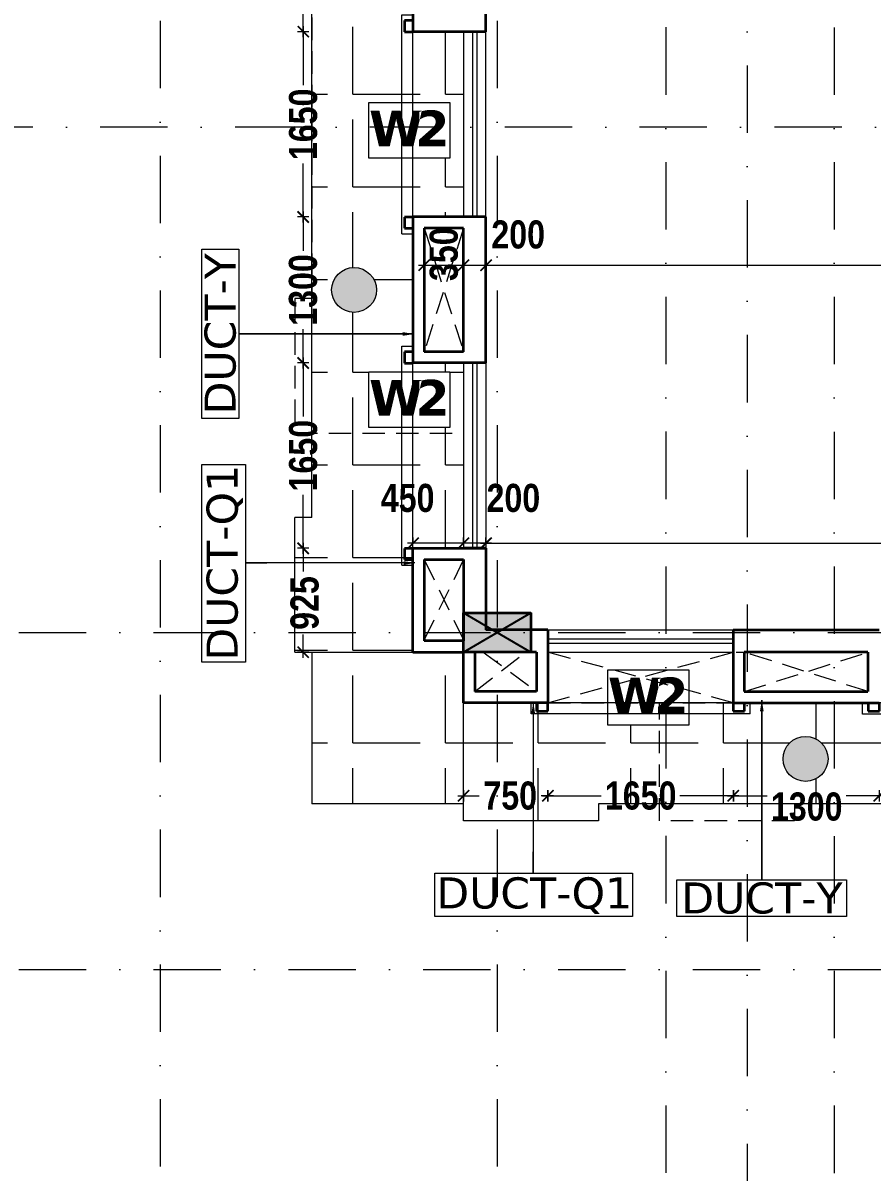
# Model space of a CAD drawing. Header units: millimetres. Extents: x -3092155 to 4513934, y -12317808 to 1850003.
# Drawn here: x -451735 to -444179, y -5738554 to -5728324 of the extents above; entities that cross this region are included whole.
import ezdxf

# ---------------------------------------------------------------- set-up
doc = ezdxf.new("R2010")
doc.units = ezdxf.units.MM
doc.header["$LTSCALE"] = 2
doc.header["$MEASUREMENT"] = 0
doc.header["$PDMODE"] = 34
doc.header["$PDSIZE"] = 500
for name, pattern in [('DASHDOT', [1, 0.5, -0.25, 0, -0.25]), ('DASHED2', [0.375, 0.25, -0.125]), ('HIDDEN', [0.375, 0.25, -0.125])]:
    doc.linetypes.add(name, pattern=pattern)
for name, color, linetype, lineweight in [('COL. R', 140, 'Continuous', 15), ('coloumn', 10, 'Continuous', 35), ('cornice', 12, 'Continuous', 25), ('D DIM', 250, 'Continuous', 9), ('DUCT', 37, 'Continuous', 35), ('glass', 5, 'Continuous', 15), ('GRID', 251, 'DASHDOT', 5), ('HAT', 42, 'Continuous', 5), ('PROJ', 251, 'HIDDEN', 5), ('SILL', 74, 'Continuous', 9), ('W2', 162, 'Continuous', 5)]:
    doc.layers.add(name, color=color, linetype=linetype, lineweight=lineweight)
doc.layers.add('DOT', color=7, linetype='DASHED2', lineweight=0, true_color=0x89067c)
doc.layers.add('duct text', color=7, linetype='Continuous', lineweight=5, true_color=0x30182a)
doc.styles.add('door', font='arial.ttf', dxfattribs={"height": 70})
doc.styles.add('INNER DIM', font='ARIALNB.TTF', dxfattribs={"height": 250})
doc.styles.add('style2', font='verdana.ttf')
doc.dimstyles.new('DOOR', dxfattribs={"dimtxt": 100, "dimasz": 100, "dimexe": 25, "dimexo": 50, "dimgap": 25, "dimtad": 0, "dimtih": 1, "dimtoh": 1, "dimdec": 0, "dimzin": 3, "dimdsep": 46, "dimtxsty": 'door', "dimblk": 'OBLIQUE', "dimcen": 200, "dimclrd": 256, "dimclre": 256, "dimclrt": 256, "dimadec": 0, "dimazin": 0, "dimtfac": 1, "dimtdec": 0, "dimtofl": 0, "dimtmove": 2, "dimatfit": 3, "dimfxl": 300, "dimfxlon": 1, "dimfrac": 1, "dimtolj": 1, "dimtzin": 0, "dimlwd": -1, "dimlwe": -1, "dimarcsym": 0})
doc.dimstyles.new('INNER DIM', dxfattribs={"dimscale": 0, "dimtxt": 250, "dimasz": 100, "dimexe": 50, "dimexo": 50, "dimgap": 50, "dimtad": 0, "dimdec": 0, "dimzin": 0, "dimdsep": 46, "dimtxsty": 'INNER DIM', "dimblk": 'ARCHTICK', "dimcen": 100, "dimdle": 50, "dimclrd": 256, "dimclre": 256, "dimclrt": 256, "dimadec": 0, "dimazin": 0, "dimtfac": 1, "dimtdec": 0, "dimtix": 1, "dimtmove": 2, "dimatfit": 3, "dimfxl": 50, "dimfxlon": 1, "dimtolj": 1, "dimtzin": 0, "dimlwd": -1, "dimlwe": -1, "dimarcsym": 1})
pattern_1 = [(0, (-0.8, -16659), (0, 825), [600, -225]), (90, (-0.8, -16659), (-825, 5e-14), [600, -225])]

# ---------------------------------------------------------------- blocks, each defined once
blk = doc.blocks.new('_ArchTick')
at = {"color": 0, "linetype": 'ByBlock', "const_width": 0.15}
blk.add_lwpolyline([(-0.5, -0.5), (0.5, 0.5)], dxfattribs=at)
blk = doc.blocks.new('*D157')
at = {"layer": 'D DIM', "ltscale": 100, "transparency": 16777216}
for p, q in [((-449241, -5728351), (-449241, -5728876)), ((-449191, -5728401), (-449291, -5728401)), ((-449241, -5730101), (-449241, -5729576)), ((-449191, -5730051), (-449291, -5730051))]:
    blk.add_line(p, q, dxfattribs=at)
at = {"layer": 'Defpoints', "color": 0, "lineweight": 50, "ltscale": 100, "transparency": 16777216}
for p in [(-448264, -5728401), (-449241, -5730051), (-448264, -5730051)]:
    blk.add_point(p, dxfattribs=at)
at = {"layer": 'D DIM', "ltscale": 100, "transparency": 16777216, "xscale": 100, "yscale": 100, "zscale": 100}
for p, rotation in [((-449241, -5728401), 90), ((-449241, -5730051), 270)]:
    blk.add_blockref('_ArchTick', p, dxfattribs=dict(at, rotation=rotation))
at = {"layer": 'D DIM', "ltscale": 100, "transparency": 16777216, "insert": (-449241, -5729226), "char_height": 250, "attachment_point": 5, "rotation": 90, "style": 'INNER DIM'}
blk.add_mtext('\\A1;1650', dxfattribs=at)
blk = doc.blocks.new('*D158')
at = {"layer": 'D DIM', "ltscale": 100, "transparency": 16777216}
for p, q in [((-449241, -5731301), (-449241, -5731826)), ((-449191, -5731351), (-449291, -5731351)), ((-449241, -5733051), (-449241, -5732526)), ((-449191, -5733001), (-449291, -5733001))]:
    blk.add_line(p, q, dxfattribs=at)
at = {"layer": 'Defpoints', "color": 0, "lineweight": 50, "ltscale": 100, "transparency": 16777216}
for p in [(-448264, -5731351), (-449241, -5733001), (-448264, -5733001)]:
    blk.add_point(p, dxfattribs=at)
at = {"layer": 'D DIM', "ltscale": 100, "transparency": 16777216, "xscale": 100, "yscale": 100, "zscale": 100}
for p, rotation in [((-449241, -5731351), 90), ((-449241, -5733001), 270)]:
    blk.add_blockref('_ArchTick', p, dxfattribs=dict(at, rotation=rotation))
at = {"layer": 'D DIM', "ltscale": 100, "transparency": 16777216, "insert": (-449241, -5732176), "char_height": 250, "attachment_point": 5, "rotation": 90, "style": 'INNER DIM'}
blk.add_mtext('\\A1;1650', dxfattribs=at)
blk = doc.blocks.new('*D162')
at = {"layer": 'D DIM', "ltscale": 100, "transparency": 16777216}
for p, q in [((-447113, -5735204), (-446589, -5735204)), ((-447063, -5735254), (-447063, -5735154)), ((-445363, -5735204), (-445888, -5735204)), ((-445413, -5735154), (-445413, -5735254))]:
    blk.add_line(p, q, dxfattribs=at)
at = {"layer": 'Defpoints', "color": 0, "lineweight": 50, "ltscale": 100, "transparency": 16777216}
for p in [(-445413, -5734376), (-447063, -5735204), (-447063, -5735351)]:
    blk.add_point(p, dxfattribs=at)
at = {"layer": 'D DIM', "ltscale": 100, "transparency": 16777216, "xscale": 100, "yscale": 100, "zscale": 100, "rotation": 180}
blk.add_blockref('_ArchTick', (-447063, -5735204), dxfattribs=at)
at = {"layer": 'D DIM', "ltscale": 100, "transparency": 16777216, "xscale": 100, "yscale": 100, "zscale": 100}
blk.add_blockref('_ArchTick', (-445413, -5735204), dxfattribs=at)
at = {"layer": 'D DIM', "ltscale": 100, "transparency": 16777216, "insert": (-446238, -5735204), "char_height": 250, "attachment_point": 5, "style": 'INNER DIM'}
blk.add_mtext('\\A1;1650', dxfattribs=at)
blk = doc.blocks.new('TGTG')
at = {"layer": 'W2', "lineweight": 15, "ltscale": 0.1}
for p, q in [((-1113180, -7689732), (-1112460, -7689732)), ((-1113180, -7690226), (-1113180, -7689732)), ((-1112460, -7689732), (-1112460, -7690226)), ((-1112460, -7690226), (-1113180, -7690226))]:
    blk.add_line(p, q, dxfattribs=at)
at = {"layer": 'W2', "ltscale": 100, "insert": (-1113179, -7689802), "char_height": 320, "width": 715, "attachment_point": 1, "style": 'style2'}
blk.add_mtext('{\\fVerdana|b1|i0|c0|p34;\\T0.8;W2}', dxfattribs=at)
blk = doc.blocks.new('*D255')
at = {"layer": 'D DIM', "ltscale": 100, "transparency": 16777216}
for p, q in [((-448214, -5730480), (-447764, -5730480)), ((-448164, -5730530), (-448164, -5730430)), ((-447814, -5730530), (-447814, -5730430))]:
    blk.add_line(p, q, dxfattribs=at)
at = {"layer": 'Defpoints', "color": 0, "lineweight": 50, "ltscale": 100, "transparency": 16777216}
for p in [(-447814, -5730480), (-448164, -5730703), (-447814, -5730701)]:
    blk.add_point(p, dxfattribs=at)
at = {"layer": 'D DIM', "ltscale": 100, "transparency": 16777216, "xscale": 100, "yscale": 100, "zscale": 100, "rotation": 180}
blk.add_blockref('_ArchTick', (-448164, -5730480), dxfattribs=at)
at = {"layer": 'D DIM', "ltscale": 100, "transparency": 16777216, "xscale": 100, "yscale": 100, "zscale": 100}
blk.add_blockref('_ArchTick', (-447814, -5730480), dxfattribs=at)
at = {"layer": 'D DIM', "ltscale": 100, "transparency": 16777216, "insert": (-447989, -5730382), "char_height": 250, "attachment_point": 5, "rotation": 90, "style": 'INNER DIM'}
blk.add_mtext('\\A1;350', dxfattribs=at)
blk = doc.blocks.new('*D256')
at = {"layer": 'D DIM', "ltscale": 100, "transparency": 16777216}
for p, q in [((-447864, -5730480), (-447564, -5730480)), ((-447814, -5730530), (-447814, -5730430)), ((-447614, -5730530), (-447614, -5730430))]:
    blk.add_line(p, q, dxfattribs=at)
at = {"layer": 'Defpoints', "color": 0, "lineweight": 50, "ltscale": 100, "transparency": 16777216}
for p in [(-447614, -5730480), (-447814, -5730701), (-447614, -5730701)]:
    blk.add_point(p, dxfattribs=at)
at = {"layer": 'D DIM', "ltscale": 100, "transparency": 16777216, "xscale": 100, "yscale": 100, "zscale": 100, "rotation": 180}
blk.add_blockref('_ArchTick', (-447814, -5730480), dxfattribs=at)
at = {"layer": 'D DIM', "ltscale": 100, "transparency": 16777216, "xscale": 100, "yscale": 100, "zscale": 100}
blk.add_blockref('_ArchTick', (-447614, -5730480), dxfattribs=at)
at = {"layer": 'D DIM', "ltscale": 100, "transparency": 16777216, "insert": (-447328, -5730208), "char_height": 250, "attachment_point": 5, "style": 'INNER DIM'}
blk.add_mtext('\\A1;200', dxfattribs=at)
blk = doc.blocks.new('*D257')
at = {"layer": 'D DIM', "ltscale": 100, "transparency": 16777216}
for p, q in [((-447664, -5730480), (-437167, -5730480)), ((-447614, -5730530), (-447614, -5730430)), ((-425794, -5730480), (-436291, -5730480)), ((-425844, -5730530), (-425844, -5730430))]:
    blk.add_line(p, q, dxfattribs=at)
at = {"layer": 'Defpoints', "color": 0, "lineweight": 50, "ltscale": 100, "transparency": 16777216}
for p in [(-425844, -5730480), (-447614, -5730701), (-425844, -5730703)]:
    blk.add_point(p, dxfattribs=at)
at = {"layer": 'D DIM', "ltscale": 100, "transparency": 16777216, "xscale": 100, "yscale": 100, "zscale": 100, "rotation": 180}
blk.add_blockref('_ArchTick', (-447614, -5730480), dxfattribs=at)
at = {"layer": 'D DIM', "ltscale": 100, "transparency": 16777216, "xscale": 100, "yscale": 100, "zscale": 100}
blk.add_blockref('_ArchTick', (-425844, -5730480), dxfattribs=at)
at = {"layer": 'D DIM', "ltscale": 100, "transparency": 16777216, "insert": (-436729, -5730480), "char_height": 250, "attachment_point": 5, "style": 'INNER DIM'}
blk.add_mtext('\\A1;21770', dxfattribs=at)
blk = doc.blocks.new('*D265')
at = {"layer": 'D DIM', "ltscale": 100, "transparency": 16777216}
for p, q in [((-447664, -5732956), (-442044, -5732956)), ((-447614, -5733006), (-447614, -5732906)), ((-435564, -5732956), (-441184, -5732956)), ((-435614, -5733006), (-435614, -5732906))]:
    blk.add_line(p, q, dxfattribs=at)
at = {"layer": 'Defpoints', "color": 0, "lineweight": 50, "ltscale": 100, "transparency": 16777216}
for p in [(-435614, -5732956), (-447614, -5733576), (-435614, -5733926)]:
    blk.add_point(p, dxfattribs=at)
at = {"layer": 'D DIM', "ltscale": 100, "transparency": 16777216, "xscale": 100, "yscale": 100, "zscale": 100, "rotation": 180}
blk.add_blockref('_ArchTick', (-447614, -5732956), dxfattribs=at)
at = {"layer": 'D DIM', "ltscale": 100, "transparency": 16777216, "xscale": 100, "yscale": 100, "zscale": 100}
blk.add_blockref('_ArchTick', (-435614, -5732956), dxfattribs=at)
at = {"layer": 'D DIM', "ltscale": 100, "transparency": 16777216, "insert": (-441614, -5732956), "char_height": 250, "attachment_point": 5, "style": 'INNER DIM'}
blk.add_mtext('\\A1;12000', dxfattribs=at)
blk = doc.blocks.new('*D744')
at = {"layer": 'D DIM', "ltscale": 100, "transparency": 16777216}
for p, q in [((-447565, -5732956), (-447865, -5732956)), ((-447815, -5732956), (-447815, -5732906)), ((-447615, -5732956), (-447615, -5732906))]:
    blk.add_line(p, q, dxfattribs=at)
at = {"layer": 'Defpoints', "color": 0, "lineweight": 50, "ltscale": 100, "transparency": 16777216}
for p in [(-447815, -5732956), (-447815, -5733001), (-447615, -5733001)]:
    blk.add_point(p, dxfattribs=at)
at = {"layer": 'D DIM', "ltscale": 100, "transparency": 16777216, "xscale": 100, "yscale": 100, "zscale": 100, "rotation": 180}
blk.add_blockref('_ArchTick', (-447815, -5732956), dxfattribs=at)
at = {"layer": 'D DIM', "ltscale": 100, "transparency": 16777216, "xscale": 100, "yscale": 100, "zscale": 100}
blk.add_blockref('_ArchTick', (-447615, -5732956), dxfattribs=at)
at = {"layer": 'D DIM', "ltscale": 100, "transparency": 16777216, "insert": (-447371, -5732554), "char_height": 250, "attachment_point": 5, "style": 'INNER DIM'}
blk.add_mtext('\\A1;200', dxfattribs=at)
blk = doc.blocks.new('*D745')
at = {"layer": 'D DIM', "ltscale": 100, "transparency": 16777216}
for p, q in [((-447765, -5732956), (-448314, -5732956)), ((-448264, -5732956), (-448264, -5732906)), ((-447815, -5732956), (-447815, -5732906))]:
    blk.add_line(p, q, dxfattribs=at)
at = {"layer": 'Defpoints', "color": 0, "lineweight": 50, "ltscale": 100, "transparency": 16777216}
for p in [(-448264, -5732956), (-448264, -5733001), (-447815, -5733001)]:
    blk.add_point(p, dxfattribs=at)
at = {"layer": 'D DIM', "ltscale": 100, "transparency": 16777216, "xscale": 100, "yscale": 100, "zscale": 100, "rotation": 180}
blk.add_blockref('_ArchTick', (-448264, -5732956), dxfattribs=at)
at = {"layer": 'D DIM', "ltscale": 100, "transparency": 16777216, "xscale": 100, "yscale": 100, "zscale": 100}
blk.add_blockref('_ArchTick', (-447815, -5732956), dxfattribs=at)
at = {"layer": 'D DIM', "ltscale": 100, "transparency": 16777216, "insert": (-448312, -5732554), "char_height": 250, "attachment_point": 5, "style": 'INNER DIM'}
blk.add_mtext('\\A1;450', dxfattribs=at)
blk = doc.blocks.new('*D853')
at = {"layer": 'D DIM', "ltscale": 100, "transparency": 16777216}
for p, q in [((-449191, -5727101), (-449291, -5727101)), ((-449241, -5727051), (-449241, -5727401)), ((-449241, -5728451), (-449241, -5728101)), ((-449191, -5728401), (-449291, -5728401))]:
    blk.add_line(p, q, dxfattribs=at)
at = {"layer": 'Defpoints', "color": 0, "lineweight": 50, "ltscale": 100, "transparency": 16777216}
for p in [(-448264, -5727101), (-449241, -5728401), (-448264, -5728401)]:
    blk.add_point(p, dxfattribs=at)
at = {"layer": 'D DIM', "ltscale": 100, "transparency": 16777216, "xscale": 100, "yscale": 100, "zscale": 100}
for p, rotation in [((-449241, -5727101), 90), ((-449241, -5728401), 270)]:
    blk.add_blockref('_ArchTick', p, dxfattribs=dict(at, rotation=rotation))
at = {"layer": 'D DIM', "ltscale": 100, "transparency": 16777216, "insert": (-449241, -5727751), "char_height": 250, "attachment_point": 5, "rotation": 90, "style": 'INNER DIM'}
blk.add_mtext('\\A1;1300', dxfattribs=at)
blk = doc.blocks.new('*D854')
at = {"layer": 'D DIM', "ltscale": 100, "transparency": 16777216}
for p, q in [((-449242, -5730001), (-449242, -5730351)), ((-449192, -5730051), (-449292, -5730051)), ((-449242, -5731401), (-449242, -5731051)), ((-449192, -5731351), (-449292, -5731351))]:
    blk.add_line(p, q, dxfattribs=at)
at = {"layer": 'Defpoints', "color": 0, "lineweight": 50, "ltscale": 100, "transparency": 16777216}
for p in [(-448264, -5730051), (-449242, -5731351), (-448264, -5731351)]:
    blk.add_point(p, dxfattribs=at)
at = {"layer": 'D DIM', "ltscale": 100, "transparency": 16777216, "xscale": 100, "yscale": 100, "zscale": 100}
for p, rotation in [((-449242, -5730051), 90), ((-449242, -5731351), 270)]:
    blk.add_blockref('_ArchTick', p, dxfattribs=dict(at, rotation=rotation))
at = {"layer": 'D DIM', "ltscale": 100, "transparency": 16777216, "insert": (-449242, -5730701), "char_height": 250, "attachment_point": 5, "rotation": 90, "style": 'INNER DIM'}
blk.add_mtext('\\A1;1300', dxfattribs=at)
blk = doc.blocks.new('*D855')
at = {"layer": 'D DIM', "ltscale": 100, "transparency": 16777216}
for p, q in [((-449242, -5732951), (-449242, -5733208)), ((-449192, -5733001), (-449292, -5733001)), ((-449242, -5733976), (-449242, -5733768)), ((-449192, -5733926), (-449292, -5733926))]:
    blk.add_line(p, q, dxfattribs=at)
at = {"layer": 'Defpoints', "color": 0, "lineweight": 50, "ltscale": 100, "transparency": 16777216}
for p in [(-448264, -5733001), (-449242, -5733926), (-448264, -5733926)]:
    blk.add_point(p, dxfattribs=at)
at = {"layer": 'D DIM', "ltscale": 100, "transparency": 16777216, "xscale": 100, "yscale": 100, "zscale": 100}
for p, rotation in [((-449242, -5733001), 90), ((-449242, -5733926), 270)]:
    blk.add_blockref('_ArchTick', p, dxfattribs=dict(at, rotation=rotation))
at = {"layer": 'D DIM', "ltscale": 100, "transparency": 16777216, "insert": (-449228, -5733488), "char_height": 250, "attachment_point": 5, "rotation": 90, "style": 'INNER DIM'}
blk.add_mtext('\\A1;925', dxfattribs=at)
blk = doc.blocks.new('*D856')
at = {"layer": 'D DIM', "ltscale": 100, "transparency": 16777216}
for p, q in [((-447864, -5735204), (-447675, -5735204)), ((-447814, -5735154), (-447814, -5735254)), ((-447014, -5735204), (-447123, -5735204)), ((-447064, -5735154), (-447064, -5735254))]:
    blk.add_line(p, q, dxfattribs=at)
at = {"layer": 'Defpoints', "color": 0, "lineweight": 50, "ltscale": 100, "transparency": 16777216}
for p in [(-447814, -5734376), (-447064, -5734376), (-447814, -5735204)]:
    blk.add_point(p, dxfattribs=at)
at = {"layer": 'D DIM', "ltscale": 100, "transparency": 16777216, "xscale": 100, "yscale": 100, "zscale": 100, "rotation": 180}
blk.add_blockref('_ArchTick', (-447814, -5735204), dxfattribs=at)
at = {"layer": 'D DIM', "ltscale": 100, "transparency": 16777216, "xscale": 100, "yscale": 100, "zscale": 100}
blk.add_blockref('_ArchTick', (-447064, -5735204), dxfattribs=at)
at = {"layer": 'D DIM', "ltscale": 100, "transparency": 16777216, "insert": (-447399, -5735204), "char_height": 250, "attachment_point": 5, "style": 'INNER DIM'}
blk.add_mtext('\\A1;750', dxfattribs=at)
blk = doc.blocks.new('*D371')
at = {"layer": 'D DIM', "ltscale": 100, "transparency": 16777216}
for p, q in [((-445464, -5735204), (-445111, -5735204)), ((-445414, -5735154), (-445414, -5735254)), ((-444064, -5735204), (-444410, -5735204)), ((-444114, -5735154), (-444114, -5735254))]:
    blk.add_line(p, q, dxfattribs=at)
at = {"layer": 'Defpoints', "color": 0, "lineweight": 50, "ltscale": 100, "transparency": 16777216}
for p in [(-445414, -5734276), (-444114, -5734276), (-444114, -5735204)]:
    blk.add_point(p, dxfattribs=at)
at = {"layer": 'D DIM', "ltscale": 100, "transparency": 16777216, "xscale": 100, "yscale": 100, "zscale": 100, "rotation": 180}
blk.add_blockref('_ArchTick', (-445414, -5735204), dxfattribs=at)
at = {"layer": 'D DIM', "ltscale": 100, "transparency": 16777216, "xscale": 100, "yscale": 100, "zscale": 100}
blk.add_blockref('_ArchTick', (-444114, -5735204), dxfattribs=at)
at = {"layer": 'D DIM', "ltscale": 100, "transparency": 16777216, "insert": (-444760, -5735302), "char_height": 250, "attachment_point": 5, "style": 'INNER DIM'}
blk.add_mtext('\\A1;1300', dxfattribs=at)
blk = doc.blocks.new('yhyjhr')
at = {"layer": 'COL. R', "ltscale": 100}
h = blk.add_hatch(color=256, dxfattribs=at)
h.set_gradient(color1=(0, 127, 255), color2=(41, 148, 255), one_color=1, tint=0.58)
h.paths.add_polyline_path([(-422317, -6086298, 1), (-421917, -6086298, 1)])
blk.add_circle((-422117, -6086298), 200, dxfattribs=at)
blk = doc.blocks.new('F.F')
at = {"layer": 'coloumn', "ltscale": 100}
blk.add_hatch(color=256, dxfattribs=at).paths.add_polyline_path([(-219835, -5886906), (-219835, -5887256), (-220435, -5887256), (-220435, -5886906)])
at = {"layer": 'coloumn', "lineweight": 25, "ltscale": 100}
for p, q in [((-220435, -5887256), (-219835, -5886906)), ((-220435, -5886906), (-219835, -5887256))]:
    blk.add_line(p, q, dxfattribs=at)
at = {"layer": 'coloumn', "ltscale": 100}
blk.add_lwpolyline([(-219835, -5886906), (-219835, -5887256), (-220435, -5887256), (-220435, -5886906)], close=True, dxfattribs=at)
blk = doc.blocks.new('ujuj')
at = {"layer": 'DUCT', "ltscale": 100}
for p, q in [((-427849, -5813156), (-427849, -5813081)), ((-427849, -5813081), (-427749, -5813081)), ((-427749, -5813081), (-427749, -5813156)), ((-426099, -5813156), (-426099, -5813081)), ((-426099, -5813081), (-425999, -5813081)), ((-425999, -5813081), (-425999, -5813156))]:
    blk.add_line(p, q, dxfattribs=at)
at = {"layer": 'PROJ', "ltscale": 250}
blk.add_line((-426099, -5813156), (-427749, -5813156), dxfattribs=at)
at = {"layer": 'SILL', "ltscale": 100}
for p, q in [((-425949, -5813056), (-427899, -5813056)), ((-427899, -5813056), (-427899, -5813156)), ((-425949, -5813056), (-425949, -5813156)), ((-426099, -5813156), (-427749, -5813156))]:
    blk.add_line(p, q, dxfattribs=at)
blk = doc.blocks.new('_Oblique')
at = {"color": 0, "linetype": 'ByBlock', "lineweight": -2}
blk.add_line((-0.5, -0.5), (0.5, 0.5), dxfattribs=at)
blk = doc.blocks.new('6yuj6kit')
at = {"layer": 'duct text', "ltscale": 0.1}
for points in [[(-161470, -5660434), (-161470, -5658926), (-161141, -5658926), (-161141, -5660434)], [(-161471, -5660843), (-161083, -5660843), (-161083, -5662602), (-161471, -5662602)], [(-159396, -5664868), (-159396, -5664480), (-157638, -5664480), (-157638, -5664868)], [(-157242, -5664539), (-155733, -5664539), (-155733, -5664868), (-157242, -5664868)]]:
    blk.add_lwpolyline(points, close=True, dxfattribs=at)
at = {"layer": 'duct text', "ltscale": 0.1, "char_height": 276.64, "width": 1547.24, "attachment_point": 5, "rotation": 90, "style": 'style2'}
for s, insert in [('\\pxt11;DUCT-Y', (-161306, -5659678)), ('\\pxt11;DUCT-Q1', (-161266, -5661717))]:
    blk.add_mtext(s, dxfattribs=dict(at, insert=insert))
at = {"layer": 'duct text', "ltscale": 0.1, "char_height": 276.64, "width": 1547.24, "attachment_point": 5, "style": 'style2'}
for s, insert in [('\\pxt11;DUCT-Q1', (-158512, -5664681)), ('\\pxt11;DUCT-Y', (-156486, -5664704))]:
    blk.add_mtext(s, dxfattribs=dict(at, insert=insert))
at = {"layer": 'duct text', "ltscale": 0.1}
for points in [[(-159582, -5659680), (-161141, -5659680), (-159582, -5659680)], [(-159575, -5661719), (-161083, -5661719), (-160892, -5661719)], [(-158521, -5662960), (-158521, -5664480), (-158521, -5664290)], [(-156487, -5662939), (-156487, -5664539), (-156487, -5662939)]]:
    blk.add_leader(points, dimstyle='DOOR', dxfattribs=at)

msp = doc.modelspace()

# ---------------------------------------------------------------- hatches: boundary and pattern name
at = {"layer": 'HAT', "ltscale": 100}
h = msp.add_hatch(dxfattribs=at)
h.set_pattern_fill('ANGLE', color=256, scale=3000, style=0)
h.set_pattern_definition(pattern_1)
h.paths.add_polyline_path([(-449164.7, -5722776), (-449164.7, -5723475.7), (-447814.7, -5723475.7), (-447814.7, -5723401.2), (-447814.7, -5722501), (-448264.3, -5722501), (-448264.3, -5721576.2), (-449314.7, -5721576.2), (-449314.7, -5722776)])
h.paths.add_polyline_path([(-449164.7, -5731976.8), (-449164.7, -5732726.5), (-449314.7, -5732726.5), (-449314.7, -5733926.2), (-448264.3, -5733926.2), (-448264.3, -5733001), (-447814.7, -5733001), (-447814.7, -5731976.8)])
h.paths.add_polyline_path([(-449164.7, -5723475.7), (-449164.7, -5731976.8), (-447814.7, -5731976.8), (-447814.7, -5731351), (-448264.3, -5731351), (-448264.3, -5730051), (-447814.7, -5730051), (-447814.7, -5728401.2), (-448264.3, -5728401.2), (-448264.3, -5727101.2), (-447814.7, -5727101.2), (-447814.7, -5725451), (-448264.3, -5725451), (-448264.3, -5724151), (-447814.7, -5724151), (-447814.7, -5723475.7)])
h.paths.add_polyline_path([(-448988.9, -5730701, -1), (-448588.9, -5730701, -1)], flags=16)
h.paths.add_polyline_path([(-448656.9, -5731430.9), (-447936.3, -5731430.9), (-447936.3, -5731925), (-448656.9, -5731925)], flags=16)
h.paths.add_polyline_path([(-448656.9, -5729526.5), (-448656.9, -5729032.4), (-447936.3, -5729032.4), (-447936.3, -5729526.5)], flags=16)
h.paths.add_polyline_path([(-448988.9, -5727751, -1), (-448588.9, -5727751, -1)], flags=16)
h.paths.add_polyline_path([(-448552.5, -5726824.3), (-448552.5, -5726467.2), (-447936.3, -5726467.2), (-447936.3, -5726824.3)], flags=0)
h.paths.add_polyline_path([(-448552.5, -5725924.3), (-448552.5, -5725567.2), (-447936.3, -5725567.2), (-447936.3, -5725924.3)], flags=0)
h.paths.add_polyline_path([(-448588.9, -5724801, -1), (-448988.9, -5724801, -1)], flags=16)
h.paths.add_polyline_path([(-448553, -5724074.1), (-448553, -5723716.9), (-447936.7, -5723716.9), (-447936.7, -5724074.1)], flags=0)
h.paths.add_polyline_path([(-448623.4, -5722704.3), (-447861.6, -5722704.3), (-447861.6, -5723185.2), (-448623.4, -5723185.2)], flags=24)
h.paths.add_polyline_path([(-448630.4, -5723651.2), (-447855.4, -5723651.2), (-447855.4, -5724137.8), (-448630.4, -5724137.8)], flags=24)
h.paths.add_polyline_path([(-448630, -5725501.4), (-447855, -5725501.4), (-447855, -5725988.1), (-448630, -5725988.1)], flags=24)
h.paths.add_polyline_path([(-448623.4, -5726404.3), (-447861.6, -5726404.3), (-447861.6, -5726885.2), (-448623.4, -5726885.2)], flags=24)
h.paths.add_polyline_path([(-448735.8, -5729023), (-447902, -5729023), (-447902, -5729509.2), (-448735.8, -5729509.2)], flags=24)
h = msp.add_hatch(dxfattribs=at)
h.set_pattern_fill('ANGLE', color=256, scale=3000, style=0)
h.set_pattern_definition([(0, (-0.4, -16659), (0, 825), [600, -225]), (90, (-0.4, -16659), (-825, 5e-14), [600, -225])])
h.paths.add_polyline_path([(-447814.3, -5734376.2), (-447814.3, -5733926.2), (-447814.7, -5733926.2), (-448264.3, -5733926.2), (-449164.7, -5733926.2), (-449164.7, -5735276.2), (-447814.3, -5735276.2)])
h = msp.add_hatch(dxfattribs=at)
h.set_pattern_fill('ANGLE', color=256, scale=3000, style=0)
h.set_pattern_definition(pattern_1)
h.paths.add_polyline_path([(-446069.1, -5734576), (-446530.8, -5734576), (-446530.8, -5734376.2), (-447063.8, -5734376.2), (-447063.8, -5734376.2), (-447814.3, -5734376.2), (-447814.3, -5735426.2), (-446614.6, -5735426.2), (-446614.6, -5735276.2), (-446069.1, -5735276.2)])
h.paths.add_polyline_path([(-438006.3, -5734440.8), (-437568, -5734440.8), (-437568, -5734376.2), (-438213.8, -5734376.1), (-438213.8, -5734376.1), (-439513.8, -5734376.3), (-439513.8, -5734376.2), (-439910.2, -5734376.2), (-439910.2, -5734576), (-440630.8, -5734576), (-440630.8, -5734376.2), (-441163.8, -5734376.1), (-441163.8, -5734376.1), (-442463.8, -5734376.3), (-442463.8, -5734376.2), (-442860.6, -5734376.2), (-442860.6, -5734576), (-443581.2, -5734576), (-443581.2, -5734376.2), (-444113.8, -5734376.1), (-444114.2, -5734376.1), (-445414.2, -5734376.3), (-445414.2, -5734376.2), (-445810.2, -5734376.2), (-445810.2, -5734576), (-446069.1, -5734576), (-446069.1, -5735276.2), (-437568, -5735276.2), (-437568, -5734934.9), (-438006.3, -5734934.9)])
h.paths.add_polyline_path([(-444570.8, -5734876.2, -1), (-444970.8, -5734876.2, -1)], flags=16)
h.paths.add_polyline_path([(-441613.3, -5734877.8, -1), (-442013.3, -5734877.8, -1)], flags=16)
h.paths.add_polyline_path([(-438655.9, -5734876.2, -1), (-439055.9, -5734876.2, -1)], flags=16)
h.paths.add_polyline_path([(-435814.7, -5734376.2), (-436563.8, -5734376.2), (-436563.8, -5734376.2), (-437568, -5734376.2), (-437568, -5734440.8), (-437285.7, -5734440.8), (-437285.7, -5734934.9), (-437568, -5734934.9), (-437568, -5735276.2), (-437014.1, -5735276.2), (-437014.1, -5735426.2), (-435814.7, -5735426.2), (-435814.7, -5735376.2)])
h.paths.add_polyline_path([(-438085.1, -5734431.4), (-437251.4, -5734431.4), (-437251.4, -5734917.6), (-438085.1, -5734917.6)], flags=9)

# ---------------------------------------------------------------- linework, layer by layer
at = {"ltscale": 100}
msp.add_lwpolyline([(-447814.7, -5733576.2), (-447214.7, -5733576.2), (-447214.7, -5733926.2), (-447814.7, -5733926.2)], close=True, dxfattribs=at)
at = {"layer": 'D DIM', "ltscale": 100}
for points in [[(-447214.3, -5733576.2), (-447814.3, -5733576.2), (-447814.3, -5733926.2), (-447214.3, -5733926.2)], [(-447213.9, -5733576.2), (-447813.9, -5733576.2), (-447813.9, -5733926.2), (-447213.9, -5733926.2)]]:
    msp.add_lwpolyline(points, close=True, dxfattribs=at)
at = {"layer": 'DOT', "linetype": 'Continuous', "ltscale": 400}
for p, q in [((-449164.7, -5732726.5), (-449164.7, -5722776)), ((-449314.7, -5733926.2), (-449314.7, -5732726.5)), ((-449164.7, -5732726.5), (-449314.7, -5732726.5)), ((-449314.7, -5733926.2), (-448264.3, -5733926.2)), ((-449164.7, -5733926.2), (-449164.7, -5735276.2)), ((-447814.3, -5735426.2), (-447814.3, -5734376.2)), ((-447814.3, -5735276.2), (-449164.7, -5735276.2)), ((-437014.1, -5735276.2), (-446614.6, -5735276.2)), ((-446614.6, -5735276.2), (-446614.6, -5735426.2)), ((-446614.6, -5735426.2), (-447814.3, -5735426.2))]:
    msp.add_line(p, q, dxfattribs=at)
at = {"layer": 'DOT', "ltscale": 400}
for p, q in [((-449164.7, -5724675.5), (-449164.7, -5730777)), ((-448164.3, -5730151), (-447814.3, -5731251)), ((-447814.3, -5730151), (-448164.3, -5731251)), ((-449164.7, -5730777), (-449314.7, -5730777)), ((-449314.7, -5730777), (-449314.7, -5731976.8)), ((-449314.7, -5731976.8), (-447814.7, -5731976.8)), ((-448164.3, -5733101), (-447814.3, -5733816)), ((-447814.3, -5733101), (-448164.3, -5733816)), ((-447714.3, -5734276.2), (-447258.8, -5733926.2)), ((-447638.8, -5733926.2), (-447163.8, -5734276.2)), ((-447063.8, -5734376.2), (-445413.8, -5733926.2)), ((-445413.8, -5734376.2), (-447063.8, -5733926.2)), ((-445389, -5733926.2), (-444189.3, -5733926.2)), ((-445313.8, -5734276.2), (-444213.8, -5733926.2)), ((-444213.8, -5734276.2), (-445313.8, -5733926.2)), ((-447063.8, -5734376.2), (-445413.8, -5734376.2)), ((-446069.1, -5735426.2), (-446069.1, -5734376.2)), ((-438767.8, -5735276.2), (-444869.3, -5735276.2)), ((-444869.3, -5735276.2), (-444869.3, -5735426.2)), ((-444869.3, -5735426.2), (-446069.1, -5735426.2))]:
    msp.add_line(p, q, dxfattribs=at)
at = {"layer": 'DUCT', "ltscale": 100}
for p, q in [((-448264.3, -5727101.2), (-448264.3, -5728401.2)), ((-447614.7, -5728401.2), (-447614.7, -5727101.5)), ((-447614.7, -5728401.2), (-448264.3, -5728401.2)), ((-447614.7, -5730051), (-448264.3, -5730051)), ((-448264.3, -5730051), (-448264.3, -5731351)), ((-447614.7, -5731351), (-447614.7, -5730051)), ((-447814.7, -5730151), (-448164.3, -5730151)), ((-448164.3, -5730151), (-448164.3, -5731251)), ((-447814.7, -5731251), (-447814.7, -5730151)), ((-447814.7, -5731251), (-448164.3, -5731251)), ((-447614.7, -5731351), (-448264.3, -5731351)), ((-448264.3, -5733926.2), (-448264.3, -5733001)), ((-448264.3, -5733001), (-447614.7, -5733001)), ((-447614.7, -5733001), (-447814.7, -5733001)), ((-447614.7, -5733001), (-447614.7, -5733726.2)), ((-448164.3, -5733101), (-448164.3, -5733826.2)), ((-448164.3, -5733101), (-447814.7, -5733101)), ((-447814.7, -5733101), (-447814.7, -5733826.2)), ((-447063.8, -5733726.2), (-447614.7, -5733726.2)), ((-447063.8, -5733726.2), (-447214.7, -5733726.2)), ((-447063.8, -5733726.2), (-447063.8, -5733926.2)), ((-447063.8, -5733726.2), (-447063.8, -5734376.2)), ((-445414.2, -5733726.2), (-444114.2, -5733726.2)), ((-445414.2, -5733726.2), (-445414.2, -5734376.3)), ((-447814.3, -5733826.2), (-448164.3, -5733826.2)), ((-448264.3, -5733926.2), (-447814.3, -5733926.2)), ((-447814.3, -5734376.2), (-447814.3, -5733926.2)), ((-447714.3, -5733926.2), (-447714.3, -5734276.2)), ((-447163.8, -5733926.2), (-447714.3, -5733926.2)), ((-447163.8, -5733926.2), (-447163.8, -5734276.2)), ((-444215.3, -5733926.2), (-445315.3, -5733926.2)), ((-445315.3, -5733926.2), (-445315.3, -5734276.3)), ((-444215.3, -5733926.2), (-444215.2, -5734276.1)), ((-447163.8, -5734276.2), (-447714.3, -5734276.2)), ((-445315.3, -5734276.3), (-444215.2, -5734276.1)), ((-447063.8, -5734376.2), (-447814.3, -5734376.2)), ((-445414.2, -5734376.3), (-444114.2, -5734376.1))]:
    msp.add_line(p, q, dxfattribs=at)
at = {"layer": 'glass', "ltscale": 100}
for p, q in [((-447735.1, -5728401.2), (-447735.1, -5730051.2)), ((-447695.1, -5728401.2), (-447695.1, -5730051.2)), ((-447735.1, -5731351.2), (-447735.1, -5733001.2)), ((-447695.1, -5731351.2), (-447695.1, -5733001.2)), ((-447064.7, -5733806.2), (-445414.7, -5733806.2)), ((-447064.7, -5733846.2), (-445414.7, -5733846.2))]:
    msp.add_line(p, q, dxfattribs=at)
at = {"layer": 'GRID', "color": 5, "ltscale": 600}
for p, q in [((-445289.7, -5655495.3), (-445289.7, -5744297.3)), ((-446014.7, -5656356), (-446014.7, -5743436.5)), ((-444514.7, -5656356.5), (-444514.7, -5743436)), ((-450514.7, -5657499.4), (-450514.7, -5742293.2)), ((-447515.1, -5657499.4), (-447515.1, -5742293.2))]:
    msp.add_line(p, q, dxfattribs=at)
at = {"layer": 'GRID', "color": 6, "ltscale": 600}
for p, q in [((-366441.5, -5729251.2), (-461068.9, -5729251.2)), ((-460174.6, -5733751.2), (-367335.1, -5733751.2)), ((-460174.6, -5736751.2), (-367335.1, -5736751.2))]:
    msp.add_line(p, q, dxfattribs=at)
at = {"layer": 'SILL', "ltscale": 100}
for p, q in [((-447614.7, -5730051), (-447614.7, -5726201.2)), ((-447814.7, -5728401.2), (-447814.7, -5730051)), ((-447814.7, -5731351), (-447814.7, -5733001)), ((-447614.7, -5731351), (-447614.7, -5733001)), ((-447063.8, -5733726.2), (-445413.8, -5733726.2)), ((-447063.8, -5733926.2), (-445413.8, -5733926.2))]:
    msp.add_line(p, q, dxfattribs=at)
at = {"layer": 'W2', "lineweight": 15, "ltscale": 0.1}
for p, q in [((-448656.9, -5729032.4), (-447936.3, -5729032.4)), ((-448656.9, -5729526.5), (-448656.9, -5729032.4)), ((-447936.3, -5729032.4), (-447936.3, -5729526.5)), ((-447936.3, -5729526.5), (-448656.9, -5729526.5))]:
    msp.add_line(p, q, dxfattribs=at)

# ---------------------------------------------------------------- block references
at = {"layer": 'COL. R'}
for p in [(-26671.4, 355597.2), (-22653.3, 351422)]:
    msp.add_blockref('yhyjhr', p, dxfattribs=at)
at = {"layer": 'coloumn'}
msp.add_blockref('F.F', (-227379.8, 153330), dxfattribs=at)
at = {"layer": 'cornice', "color": 3, "lineweight": 50}
msp.add_blockref('6yuj6kit', (-288672.7, -71412.7), dxfattribs=at)
at = {"layer": 'cornice', "color": 3, "lineweight": 50, "xscale": -1}
for p, rotation in [((-6261420.5, -6156150.6), 90), ((-6261420.5, -6159100.3), 90), ((-19314.9, -11547532.3), 180), ((-16364.5, -11547532.5), 180)]:
    msp.add_blockref('ujuj', p, dxfattribs=dict(at, rotation=rotation))
at = {"layer": 'W2'}
for p in [(664523.5, 1958300.9), (666649.6, 1955649.8)]:
    msp.add_blockref('TGTG', p, dxfattribs=at)

# ---------------------------------------------------------------- texts
at = {"layer": 'W2', "ltscale": 100, "insert": (-448655.8, -5729103), "char_height": 320, "width": 715.003, "attachment_point": 1, "style": 'style2'}
msp.add_mtext('{\\fVerdana|b1|i0|c0|p34;\\T0.8;W2}', dxfattribs=at)

# ---------------------------------------------------------------- dimensions: what is measured, and where the dimension line sits
at = {"layer": 'D DIM', "ltscale": 100}
for base, p1, p2, angle, picture, middle in [((-449241.5, -5728401.2), (-448264.3, -5727101.2), (-448264.3, -5728401.2), 90, '*D853', (-449241.5, -5727751.2)), ((-449241.3, -5730051.2), (-448263.9, -5728401), (-448263.9, -5730051.2), 90, '*D157', (-449241.3, -5729226.1)), ((-449241.8, -5731351), (-448264.3, -5730051), (-448264.3, -5731351), 90, '*D854', (-449241.8, -5730701)), ((-449241.3, -5733001.2), (-448263.9, -5731351), (-448263.9, -5733001.2), 90, '*D158', (-449241.3, -5732176.1)), ((-447063.5, -5735204), (-445413.5, -5734376.2), (-447063.5, -5735351.1), 180, '*D162', (-446238.5, -5735204))]:
    dim = msp.add_linear_dim(base=base, p1=p1, p2=p2, angle=angle, dimstyle='INNER DIM', override={"dimscale": 1}, dxfattribs=at)
    dim.commit()
    dim.dimension.update_dxf_attribs({"geometry": picture, "text_midpoint": middle})
dim = msp.add_linear_dim(base=(-447814.3, -5730479.5), p1=(-448163.9, -5730703.1), p2=(-447814.3, -5730701), dimstyle='INNER DIM', override={"dimscale": 1}, dxfattribs=at)
dim.commit()
dim.dimension.update_dxf_attribs({"geometry": '*D255', "text_midpoint": (-447989.1, -5730382), "dimtype": 160, "text_rotation": 90})
for base, p1, p2, picture, middle in [((-447614.3, -5730479.5), (-447814.3, -5730701), (-447614.3, -5730701), '*D256', (-447328.3, -5730207.9)), ((-448264.3, -5732956.5), (-447814.7, -5733001), (-448264.3, -5733001), '*D745', (-448312.2, -5732554.4)), ((-447814.7, -5732956.5), (-447614.7, -5733001), (-447814.7, -5733001), '*D744', (-447370.7, -5732554.4)), ((-444113.8, -5735204), (-445413.8, -5734276.3), (-444113.8, -5734276.1), '*D371', (-444760.3, -5735301.8)), ((-447814.3255, -5735203.9932), (-447063.8362, -5734376.2305), (-447814.3255, -5734376.2305), '*D856', (-447399.0177, -5735203.9932))]:
    dim = msp.add_linear_dim(base=base, p1=p1, p2=p2, dimstyle='INNER DIM', override={"dimscale": 1}, dxfattribs=at)
    dim.commit()
    dim.dimension.update_dxf_attribs({"geometry": picture, "text_midpoint": middle, "dimtype": 160})
for base, p1, p2, picture, middle in [((-425843.9, -5730479.5), (-447614.3, -5730701), (-425843.9, -5730703.1), '*D257', (-436729.1, -5730479.5)), ((-435614.3, -5732956.5), (-447614.3, -5733576.2), (-435614.3, -5733926.2), '*D265', (-441614.3, -5732956.5))]:
    dim = msp.add_linear_dim(base=base, p1=p1, p2=p2, dimstyle='INNER DIM', override={"dimscale": 1}, dxfattribs=at)
    dim.commit()
    dim.dimension.update_dxf_attribs({"geometry": picture, "text_midpoint": middle})
dim = msp.add_linear_dim(base=(-449241.8, -5733926.2), p1=(-448264.3, -5733001), p2=(-448264.3, -5733926.2), angle=90, dimstyle='INNER DIM', override={"dimscale": 1}, dxfattribs=at)
dim.commit()
dim.dimension.update_dxf_attribs({"geometry": '*D855', "text_midpoint": (-449228.1, -5733488.1), "dimtype": 160})

doc.saveas('drawing.dxf')
